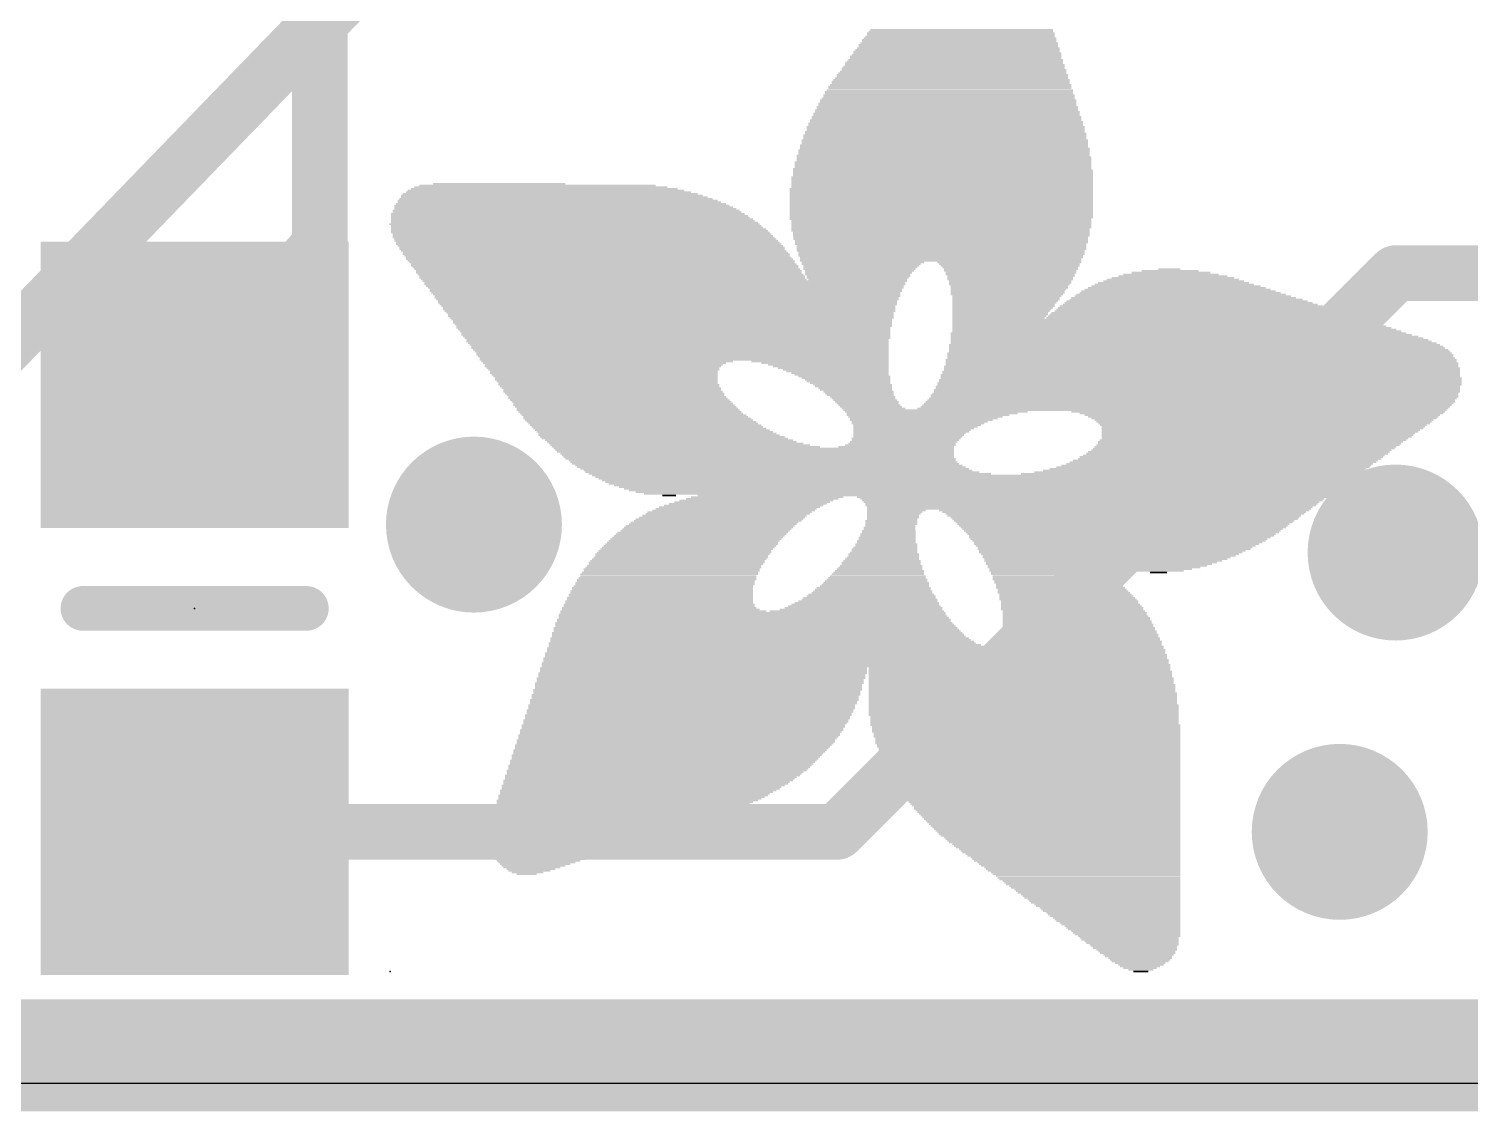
# Model space of a CAD drawing. Extents: x -7.3 to 30.9, y -0.2 to 23.1.
# Drawn here: x 9.66 to 16.21, y -0.13 to 4.79 of the extents above; entities that cross this region are included whole.
import ezdxf

# ---------------------------------------------------------------- set-up
doc = ezdxf.new("R2010")
doc.units = 0
for name, color, linetype in [('1', 12, 'CONTINUOUS'), ('16', 132, 'CONTINUOUS'), ('18', 110, 'CONTINUOUS'), ('20', 53, 'CONTINUOUS'), ('21', 40, 'CONTINUOUS'), ('23', 53, 'CONTINUOUS'), ('29', 253, 'CONTINUOUS')]:
    doc.layers.add(name, color=color, linetype=linetype)

# ---------------------------------------------------------------- blocks, each defined once
blk = doc.blocks.new('RECT')
blk.add_solid([(-0.5, -0.5), (0.5, -0.5), (-0.5, 0.5), (0.5, 0.5)])
blk = doc.blocks.new('ROUNDV')
at = {"const_width": 0.5}
blk.add_lwpolyline([(0, -0.25, 1), (0, 0.25, 1), (0, -0.25)], format="xyb", dxfattribs=at)

msp = doc.modelspace()

# ---------------------------------------------------------------- linework, layer by layer
at = {"layer": '1', "const_width": 0.254}
for points in [[(10.983, 3.81), (10.983, 5.969)], [(10.414, 3.175), (10.983, 3.81)], [(13.335, 1.143), (15.875, 3.683)], [(15.875, 3.683), (17.396, 3.683)], [(10.414, 1.143), (13.335, 1.143)], [(29.21, 0), (0, 0)]]:
    msp.add_lwpolyline(points, dxfattribs=at)
at = {"layer": '1', "const_width": 0.127}
for points in [[(11.0303, 3.7676, 1), (10.9357, 3.8524)], [(10.9195, 3.81, 1), (11.0465, 3.81)], [(15.875, 3.7465, 1), (15.875, 3.6195)], [(15.9199, 3.6381, 1), (15.8301, 3.7279)], [(10.3667, 3.2174, 1), (10.4613, 3.1326)], [(10.414, 1.2065, 1), (10.414, 1.0795)], [(13.2901, 1.1879, 1), (13.3799, 1.0981)], [(13.335, 1.0795, 1), (13.335, 1.2065)]]:
    msp.add_lwpolyline(points, format="xyb", dxfattribs=at)
at = {"layer": '16', "const_width": 0.254}
for points in [[(9.017, 2.794), (12.954, 6.858)], [(29.21, 0.254), (0, 0.254)]]:
    msp.add_lwpolyline(points, dxfattribs=at)
at = {"layer": '20'}
msp.add_line((2.54, 0), (27.432, 0), dxfattribs=at)
at = {"layer": '21', "const_width": 0.2032}
msp.add_lwpolyline([(10.922, 2.159), (9.906, 2.159)], dxfattribs=at)
at = {"layer": '21', "const_width": 0.1016}
for points in [[(9.906, 2.2098, 1), (9.906, 2.1082)], [(10.922, 2.1082, 1), (10.922, 2.2098)]]:
    msp.add_lwpolyline(points, format="xyb", dxfattribs=at)
at = {"layer": '23'}
for p in [(10.414, 2.159), (11.303, 0.508)]:
    msp.add_point(p, dxfattribs=at)

# ---------------------------------------------------------------- block references
at = {"layer": '1', "xscale": 1.2, "yscale": 1.3, "rotation": 270}
for p in [(10.414, 3.175), (10.414, 1.143)]:
    msp.add_blockref('RECT', p, dxfattribs=at)
at = {"layer": '18', "xscale": 0.8001, "yscale": 0.8001}
for p in [(11.684, 2.54), (11.684, 2.54), (15.875, 2.413), (15.875, 2.413), (15.621, 1.143), (15.621, 1.143)]:
    msp.add_blockref('ROUNDV', p, dxfattribs=at)
at = {"layer": '21'}
for p, xscale, yscale in [((13.8976, 4.7828), 0.8382, 0.0076), ((13.9014, 4.7904), 0.8306, 0.0077), ((13.8862, 4.7219), 0.9068, 0.0076), ((13.89, 4.7295), 0.8992, 0.0076), ((13.89, 4.7447), 0.884, 0.0076), ((13.89, 4.7371), 0.884, 0.0076), ((13.8939, 4.7523), 0.8763, 0.0077), ((13.8938, 4.76), 0.861, 0.0076), ((13.8976, 4.7752), 0.8534, 0.0076), ((13.8976, 4.7676), 0.8534, 0.0076), ((13.8748, 4.6533), 0.9753, 0.0076), ((13.8748, 4.6685), 0.9601, 0.0076), ((13.8748, 4.6609), 0.9601, 0.0076), ((13.8786, 4.6761), 0.9525, 0.0077), ((13.8786, 4.6914), 0.9373, 0.0076), ((13.8824, 4.6838), 0.9449, 0.0076), ((13.8824, 4.699), 0.9296, 0.0076), ((13.8862, 4.7066), 0.922, 0.0076), ((13.8862, 4.7142), 0.9068, 0.0077), ((13.8595, 4.5847), 1.0516, 0.0076), ((13.8596, 4.5923), 1.0363, 0.0076), ((13.8634, 4.6), 1.0287, 0.0077), ((13.8634, 4.6152), 1.0135, 0.0076), ((13.8672, 4.6076), 1.0211, 0.0076), ((13.8672, 4.6228), 1.0059, 0.0076), ((13.8671, 4.638), 0.9906, 0.0077), ((13.871, 4.6304), 0.9983, 0.0076), ((13.871, 4.6457), 0.9829, 0.0076), ((13.8481, 4.5314), 1.1049, 0.0076), ((13.8481, 4.5238), 1.1049, 0.0077), ((13.8519, 4.539), 1.0972, 0.0076), ((13.8519, 4.5542), 1.082, 0.0076), ((13.8519, 4.5466), 1.082, 0.0076), ((13.8557, 4.5619), 1.0744, 0.0077), ((13.8557, 4.5695), 1.0592, 0.0076), ((13.8595, 4.5771), 1.0516, 0.0076), ((13.8367, 4.4552), 1.1735, 0.0076), ((13.8405, 4.4704), 1.1659, 0.0076), ((13.8405, 4.4628), 1.1659, 0.0076), ((13.8405, 4.478), 1.1506, 0.0076), ((13.8443, 4.4933), 1.143, 0.0076), ((13.8443, 4.4857), 1.143, 0.0077), ((13.8443, 4.5085), 1.1278, 0.0076), ((13.8443, 4.5009), 1.1278, 0.0076), ((13.8481, 4.5161), 1.1202, 0.0076), ((13.8329, 4.3942), 1.2269, 0.0076), ((13.8329, 4.4095), 1.2115, 0.0077), ((13.8329, 4.4018), 1.2115, 0.0076), ((13.8329, 4.4247), 1.1963, 0.0076), ((13.8367, 4.4171), 1.2039, 0.0076), ((13.8367, 4.4399), 1.1887, 0.0076), ((13.8367, 4.4323), 1.1887, 0.0076), ((13.8367, 4.4476), 1.1735, 0.0077), ((13.8253, 4.3256), 1.2725, 0.0076), ((13.8291, 4.3485), 1.2649, 0.0076), ((13.8291, 4.3409), 1.2649, 0.0076), ((13.8291, 4.3333), 1.2649, 0.0077), ((13.8291, 4.3637), 1.2497, 0.0076), ((13.8291, 4.3561), 1.2497, 0.0076), ((13.8291, 4.379), 1.2345, 0.0076), ((13.8329, 4.3714), 1.2421, 0.0077), ((13.8329, 4.3866), 1.2269, 0.0076), ((13.8214, 4.2647), 1.3106, 0.0076), ((13.8214, 4.2571), 1.3106, 0.0077), ((13.8252, 4.2875), 1.303, 0.0076), ((13.8252, 4.2799), 1.303, 0.0076), ((13.8252, 4.2723), 1.303, 0.0076), ((13.8252, 4.3104), 1.2878, 0.0076), ((13.8252, 4.3028), 1.2878, 0.0076), ((13.8252, 4.2952), 1.2878, 0.0077), ((13.8291, 4.318), 1.2801, 0.0076), ((13.8177, 4.219), 1.3335, 0.0077), ((13.8215, 4.2113), 1.3411, 0.0076), ((13.8215, 4.2037), 1.3411, 0.0076), ((13.8215, 4.1961), 1.3411, 0.0076), ((13.8215, 4.2418), 1.3259, 0.0076), ((13.8215, 4.2342), 1.3259, 0.0076), ((13.8215, 4.2266), 1.3259, 0.0076), ((13.8253, 4.2494), 1.3183, 0.0076), ((13.8138, 4.158), 1.3564, 0.0076), ((13.8176, 4.1504), 1.364, 0.0076), ((13.8176, 4.1428), 1.364, 0.0077), ((13.8176, 4.1351), 1.364, 0.0076), ((13.8176, 4.1275), 1.364, 0.0076), ((13.8176, 4.1885), 1.3488, 0.0076), ((13.8176, 4.1809), 1.3488, 0.0077), ((13.8176, 4.1732), 1.3488, 0.0076), ((13.8176, 4.1656), 1.3488, 0.0076), ((12.0041, 4.0666), 1.2115, 0.0077), ((11.9888, 4.0742), 1.1506, 0.0076), ((11.9736, 4.0818), 1.0744, 0.0076), ((11.7983, 4.0894), 0.602, 0.0076), ((13.81, 4.0666), 1.3792, 0.0077), ((13.8138, 4.1199), 1.3716, 0.0076), ((13.8138, 4.1123), 1.3716, 0.0076), ((13.8138, 4.1047), 1.3716, 0.0077), ((13.8138, 4.097), 1.3716, 0.0076), ((13.8138, 4.0894), 1.3716, 0.0076), ((13.8138, 4.0818), 1.3716, 0.0076), ((13.8138, 4.0742), 1.3716, 0.0076), ((12.0803, 3.998), 1.5011, 0.0076), ((12.065, 4.0132), 1.4554, 0.0076), ((12.0727, 4.0056), 1.4707, 0.0076), ((12.0574, 4.0208), 1.425, 0.0076), ((12.0383, 4.0361), 1.3716, 0.0076), ((12.0498, 4.0285), 1.3945, 0.0077), ((12.0308, 4.0437), 1.3411, 0.0076), ((12.0231, 4.0513), 1.2954, 0.0076), ((12.0117, 4.0589), 1.2573, 0.0076), ((13.81, 4.0589), 1.3792, 0.0076), ((13.81, 4.0513), 1.3792, 0.0076), ((13.81, 4.0437), 1.3792, 0.0076), ((13.81, 4.0361), 1.3792, 0.0076), ((13.81, 4.0285), 1.3792, 0.0077), ((13.81, 4.0208), 1.3792, 0.0076), ((13.81, 4.0132), 1.3792, 0.0076), ((13.81, 4.0056), 1.3792, 0.0076), ((13.81, 3.998), 1.3792, 0.0076), ((12.1107, 3.9523), 1.6078, 0.0077), ((12.1184, 3.9446), 1.6231, 0.0076), ((12.1222, 3.937), 1.6307, 0.0076), ((12.1298, 3.9294), 1.6459, 0.0076), ((12.1031, 3.9675), 1.5774, 0.0076), ((12.1069, 3.9599), 1.585, 0.0076), ((12.0841, 3.9904), 1.524, 0.0077), ((12.0917, 3.9827), 1.5392, 0.0076), ((12.0993, 3.9751), 1.5544, 0.0076), ((13.81, 3.9904), 1.3792, 0.0077), ((13.81, 3.9827), 1.3792, 0.0076), ((13.81, 3.9751), 1.3792, 0.0076), ((13.81, 3.9675), 1.3792, 0.0076), ((13.81, 3.9599), 1.3792, 0.0076), ((13.81, 3.9523), 1.3792, 0.0077), ((13.81, 3.9446), 1.3792, 0.0076), ((13.81, 3.937), 1.3792, 0.0076), ((13.8062, 3.9294), 1.3716, 0.0076), ((12.1412, 3.9065), 1.684, 0.0076), ((12.1336, 3.9218), 1.6536, 0.0076), ((12.1412, 3.9142), 1.6688, 0.0077), ((12.1488, 3.8989), 1.684, 0.0076), ((12.1527, 3.8913), 1.6917, 0.0076), ((12.1603, 3.8837), 1.7069, 0.0076), ((12.1641, 3.8761), 1.7145, 0.0077), ((12.1679, 3.8684), 1.7221, 0.0076), ((13.81, 3.9218), 1.364, 0.0076), ((13.81, 3.9142), 1.364, 0.0077), ((13.81, 3.9065), 1.364, 0.0076), ((13.81, 3.8989), 1.364, 0.0076), ((13.81, 3.8913), 1.364, 0.0076), ((13.8062, 3.8837), 1.3564, 0.0076), ((13.8062, 3.8761), 1.3564, 0.0077), ((13.81, 3.8684), 1.3488, 0.0076), ((12.1755, 3.8608), 1.7222, 0.0076), ((12.1793, 3.8532), 1.7298, 0.0076), ((12.1831, 3.8456), 1.7374, 0.0076), ((12.1908, 3.838), 1.7373, 0.0077), ((12.1946, 3.8303), 1.7449, 0.0076), ((12.2022, 3.8227), 1.745, 0.0076), ((12.206, 3.8151), 1.7526, 0.0076), ((12.2136, 3.8075), 1.7526, 0.0076), ((12.2212, 3.7999), 1.7526, 0.0077), ((13.81, 3.8608), 1.3488, 0.0076), ((13.81, 3.8532), 1.3488, 0.0076), ((13.8062, 3.8456), 1.3411, 0.0076), ((13.8062, 3.838), 1.3411, 0.0077), ((13.81, 3.8303), 1.3335, 0.0076), ((13.81, 3.8227), 1.3335, 0.0076), ((13.8062, 3.8151), 1.3259, 0.0076), ((13.81, 3.8075), 1.3182, 0.0076), ((13.81, 3.7999), 1.3182, 0.0077), ((12.2212, 3.7922), 1.7526, 0.0076), ((12.2288, 3.7846), 1.7526, 0.0076), ((12.2365, 3.777), 1.7526, 0.0076), ((12.2403, 3.7694), 1.7602, 0.0076), ((12.2441, 3.7618), 1.7526, 0.0077), ((12.2517, 3.7541), 1.7526, 0.0076), ((12.2555, 3.7465), 1.7602, 0.0076), ((12.2631, 3.7389), 1.7602, 0.0076), ((13.81, 3.7922), 1.3182, 0.0076), ((13.8062, 3.7846), 1.3106, 0.0076), ((13.81, 3.777), 1.303, 0.0076), ((13.81, 3.7694), 1.303, 0.0076), ((13.8062, 3.7618), 1.2954, 0.0077), ((13.81, 3.7541), 1.2878, 0.0076), ((13.8062, 3.7465), 1.2802, 0.0076), ((13.8062, 3.7389), 1.2802, 0.0076), ((12.2669, 3.7313), 1.7526, 0.0076), ((12.2746, 3.7237), 1.7526, 0.0077), ((12.2784, 3.716), 1.7602, 0.0076), ((12.2822, 3.7084), 1.7526, 0.0076), ((12.2898, 3.7008), 1.7526, 0.0076), ((12.2974, 3.6932), 1.7526, 0.0076), ((12.2974, 3.6856), 1.7526, 0.0077), ((12.305, 3.6779), 1.7526, 0.0076), ((12.3127, 3.6703), 1.7526, 0.0076), ((13.4442, 3.7237), 0.541, 0.0077), ((13.4519, 3.7313), 0.5563, 0.0076), ((13.4442, 3.716), 0.5258, 0.0076), ((13.4404, 3.7084), 0.5182, 0.0076), ((13.4366, 3.7008), 0.5106, 0.0076), ((13.4367, 3.6932), 0.4953, 0.0076), ((13.4328, 3.6856), 0.4876, 0.0077), ((13.429, 3.6779), 0.48, 0.0076), ((13.4328, 3.6703), 0.4724, 0.0076), ((14.1186, 3.7313), 0.6554, 0.0076), ((14.1186, 3.7237), 0.64, 0.0077), ((14.1224, 3.716), 0.6324, 0.0076), ((14.1224, 3.7084), 0.6172, 0.0076), ((14.1262, 3.7008), 0.6096, 0.0076), ((14.1224, 3.6932), 0.602, 0.0076), ((14.1262, 3.6856), 0.5944, 0.0077), ((14.1224, 3.6779), 0.5868, 0.0076), ((14.1263, 3.6703), 0.5791, 0.0076), ((14.8616, 3.6703), 0.4953, 0.0076), ((14.854, 3.6779), 0.4343, 0.0076), ((14.854, 3.6856), 0.3581, 0.0077), ((14.8502, 3.6932), 0.2591, 0.0076), ((14.8463, 3.7008), 0.099, 0.0076), ((12.3127, 3.6627), 1.7526, 0.0076), ((12.3203, 3.6551), 1.7526, 0.0076), ((12.5527, 3.6475), 2.2022, 0.0077), ((12.5527, 3.6398), 2.187, 0.0076), ((12.5527, 3.6322), 2.187, 0.0076), ((12.5526, 3.6246), 2.1717, 0.0076), ((12.5565, 3.617), 2.164, 0.0076), ((12.5565, 3.6094), 2.1488, 0.0077), ((12.5565, 3.6017), 2.1488, 0.0076), ((13.429, 3.6627), 0.4648, 0.0076), ((13.429, 3.6551), 0.4496, 0.0076), ((14.1225, 3.6627), 0.5715, 0.0076), ((14.1225, 3.6551), 0.5715, 0.0076), ((14.1224, 3.6475), 0.5562, 0.0077), ((14.1224, 3.6398), 0.5562, 0.0076), ((14.1186, 3.6322), 0.5486, 0.0076), ((14.1186, 3.6246), 0.5334, 0.0076), ((14.1186, 3.617), 0.5334, 0.0076), ((14.1148, 3.6094), 0.5258, 0.0077), ((14.111, 3.6017), 0.5182, 0.0076), ((14.8883, 3.6017), 0.8839, 0.0076), ((14.8844, 3.6094), 0.8458, 0.0077), ((14.8806, 3.617), 0.8078, 0.0076), ((14.8768, 3.6246), 0.7696, 0.0076), ((14.8692, 3.6322), 0.7239, 0.0076), ((14.8654, 3.6398), 0.6858, 0.0076), ((14.8654, 3.6475), 0.6401, 0.0077), ((14.8616, 3.6551), 0.6019, 0.0076), ((14.8616, 3.6627), 0.5563, 0.0076), ((12.5565, 3.5941), 2.1336, 0.0076), ((12.5603, 3.5865), 2.126, 0.0076), ((12.5641, 3.5789), 2.1184, 0.0076), ((12.5603, 3.5713), 2.1108, 0.0077), ((12.5642, 3.5636), 2.1031, 0.0076), ((12.5642, 3.556), 2.0879, 0.0076), ((12.5642, 3.5484), 2.0879, 0.0076), ((12.5679, 3.5408), 2.0803, 0.0076), ((14.111, 3.5941), 0.5182, 0.0076), ((14.1072, 3.5865), 0.5105, 0.0076), ((14.0919, 3.5408), 0.4648, 0.0076), ((14.1072, 3.5789), 0.4953, 0.0076), ((14.1034, 3.5713), 0.4877, 0.0077), ((14.1034, 3.5636), 0.4877, 0.0076), ((14.0996, 3.556), 0.4801, 0.0076), ((14.0958, 3.5484), 0.4725, 0.0076), ((14.9416, 3.5408), 1.1583, 0.0076), ((14.934, 3.5484), 1.1277, 0.0076), ((14.9264, 3.556), 1.0973, 0.0076), ((14.9225, 3.5636), 1.0592, 0.0076), ((14.9111, 3.5713), 1.0211, 0.0077), ((14.9073, 3.5789), 0.983, 0.0076), ((14.8997, 3.5865), 0.9525, 0.0076), ((14.8958, 3.5941), 0.9144, 0.0076), ((12.5679, 3.5332), 2.065, 0.0077), ((12.5717, 3.5255), 2.0574, 0.0076), ((12.5717, 3.5179), 2.0574, 0.0076), ((12.5755, 3.5103), 2.0497, 0.0076), ((12.5755, 3.5027), 2.0345, 0.0076), ((12.5793, 3.495), 2.0269, 0.0077), ((12.5793, 3.4874), 2.0269, 0.0076), ((12.5831, 3.4798), 2.0193, 0.0076), ((12.5831, 3.4722), 2.0041, 0.0076), ((14.0919, 3.5332), 0.4648, 0.0077), ((14.0881, 3.5255), 0.4572, 0.0076), ((14.0843, 3.5179), 0.4496, 0.0076), ((14.0805, 3.5103), 0.442, 0.0076), ((14.0767, 3.5027), 0.4344, 0.0076), ((14.0767, 3.495), 0.4344, 0.0077), ((14.7968, 3.4722), 1.8745, 0.0076), ((14.0729, 3.4874), 0.4267, 0.0076), ((14.0691, 3.4798), 0.4191, 0.0076), ((14.9987, 3.4798), 1.425, 0.0076), ((14.9911, 3.4874), 1.3944, 0.0076), ((14.9835, 3.495), 1.364, 0.0077), ((14.9759, 3.5027), 1.3335, 0.0076), ((14.972, 3.5103), 1.2954, 0.0076), ((14.9607, 3.5179), 1.2573, 0.0076), ((14.953, 3.5255), 1.2268, 0.0076), ((14.9454, 3.5332), 1.1963, 0.0077), ((12.587, 3.4646), 1.9964, 0.0076), ((12.587, 3.4569), 1.9964, 0.0077), ((12.5908, 3.4493), 1.9888, 0.0076), ((12.5946, 3.4417), 1.9812, 0.0076), ((12.5908, 3.4341), 1.9736, 0.0076), ((12.5946, 3.4265), 1.966, 0.0076), ((12.5984, 3.4188), 1.9584, 0.0077), ((12.6022, 3.4112), 1.9507, 0.0076), ((14.8882, 3.4112), 2.0726, 0.0076), ((14.8082, 3.4646), 1.8974, 0.0076), ((14.8235, 3.4569), 1.9279, 0.0077), ((14.8349, 3.4493), 1.9507, 0.0076), ((14.8463, 3.4417), 1.9736, 0.0076), ((14.8578, 3.4341), 1.9965, 0.0076), ((14.8692, 3.4265), 2.0193, 0.0076), ((14.8806, 3.4188), 2.0422, 0.0077), ((12.6022, 3.4036), 1.9507, 0.0076), ((12.606, 3.396), 1.9431, 0.0076), ((12.6098, 3.3884), 1.9355, 0.0076), ((12.6098, 3.3808), 1.9203, 0.0077), ((12.6098, 3.3731), 1.9203, 0.0076), ((12.6136, 3.3655), 1.9127, 0.0076), ((12.6175, 3.3579), 1.905, 0.0076), ((12.6213, 3.3503), 1.8974, 0.0076), ((12.6213, 3.3427), 1.8974, 0.0077), ((14.9606, 3.3579), 2.2326, 0.0076), ((14.9683, 3.3503), 2.2479, 0.0076), ((14.9721, 3.3427), 2.2555, 0.0077), ((14.8997, 3.4036), 2.0955, 0.0076), ((14.9149, 3.396), 2.126, 0.0076), ((14.9263, 3.3884), 2.1488, 0.0076), ((14.9378, 3.3808), 2.1717, 0.0077), ((14.9454, 3.3731), 2.1869, 0.0076), ((14.9568, 3.3655), 2.2098, 0.0076), ((12.6251, 3.335), 1.8898, 0.0076), ((12.6289, 3.3274), 1.8822, 0.0076), ((12.6327, 3.3198), 1.8746, 0.0076), ((12.6327, 3.3122), 1.8746, 0.0076), ((12.6365, 3.3046), 1.8669, 0.0077), ((12.6403, 3.2969), 1.8593, 0.0076), ((12.6403, 3.2893), 1.8593, 0.0076), ((12.2898, 3.2817), 1.143, 0.0076), ((12.2784, 3.2741), 1.1049, 0.0076), ((13.2576, 3.2817), 0.6249, 0.0076), ((13.2804, 3.2741), 0.5792, 0.0076), ((14.9911, 3.2893), 2.3241, 0.0076), ((14.9911, 3.2817), 2.3241, 0.0076), ((14.9949, 3.2741), 2.3318, 0.0076), ((14.9835, 3.3198), 2.2936, 0.0076), ((14.9873, 3.3122), 2.3012, 0.0076), ((14.9873, 3.3046), 2.3012, 0.0077), ((14.9911, 3.2969), 2.3088, 0.0076), ((14.9797, 3.335), 2.2707, 0.0076), ((14.9835, 3.3274), 2.2784, 0.0076), ((12.2746, 3.2665), 1.0821, 0.0077), ((12.2708, 3.2588), 1.0745, 0.0076), ((12.2708, 3.2512), 1.0591, 0.0076), ((12.2746, 3.2436), 1.0515, 0.0076), ((12.2746, 3.236), 1.0363, 0.0076), ((12.2746, 3.2284), 1.0363, 0.0077), ((12.2784, 3.2207), 1.0287, 0.0076), ((12.2822, 3.2131), 1.0211, 0.0076), ((13.2957, 3.2665), 0.5487, 0.0077), ((13.3071, 3.2588), 0.5258, 0.0076), ((13.3185, 3.2512), 0.503, 0.0076), ((13.33, 3.2436), 0.4801, 0.0076), ((13.3376, 3.236), 0.4649, 0.0076), ((13.349, 3.2284), 0.442, 0.0077), ((13.3566, 3.2207), 0.4268, 0.0076), ((13.3681, 3.2131), 0.4191, 0.0076), ((14.9873, 3.2207), 2.3622, 0.0076), ((14.9873, 3.2131), 2.3622, 0.0076), ((14.9911, 3.236), 2.3546, 0.0076), ((14.9911, 3.2284), 2.3546, 0.0077), ((14.9911, 3.2588), 2.3394, 0.0076), ((14.9949, 3.2512), 2.347, 0.0076), ((14.9949, 3.2436), 2.347, 0.0076), ((14.9949, 3.2665), 2.3318, 0.0077), ((12.286, 3.2055), 1.0134, 0.0076), ((12.286, 3.1979), 1.0134, 0.0076), ((12.2898, 3.1903), 1.0058, 0.0077), ((12.2936, 3.1826), 0.9982, 0.0076), ((12.2974, 3.175), 1.0058, 0.0076), ((12.3012, 3.1674), 0.9982, 0.0076), ((12.3089, 3.1598), 0.9983, 0.0076), ((12.3127, 3.1522), 0.9906, 0.0077), ((12.3165, 3.1445), 0.9982, 0.0076), ((13.3757, 3.2055), 0.4039, 0.0076), ((13.3833, 3.1979), 0.3886, 0.0076), ((13.3871, 3.1903), 0.381, 0.0077), ((13.3947, 3.1826), 0.3658, 0.0076), ((13.4062, 3.175), 0.3581, 0.0076), ((13.41, 3.1674), 0.3505, 0.0076), ((13.4176, 3.1598), 0.3353, 0.0076), ((13.4214, 3.1522), 0.3277, 0.0077), ((13.4328, 3.1445), 0.32, 0.0076), ((14.9721, 3.1522), 2.3927, 0.0077), ((14.9721, 3.1445), 2.3927, 0.0076), ((14.9759, 3.1674), 2.3851, 0.0076), ((14.9759, 3.1598), 2.3851, 0.0076), ((14.9835, 3.1826), 2.3851, 0.0076), ((14.9835, 3.175), 2.3851, 0.0076), ((14.9873, 3.1979), 2.3774, 0.0076), ((14.9873, 3.1903), 2.3774, 0.0077), ((14.9911, 3.2055), 2.3698, 0.0076), ((12.3241, 3.1369), 0.9982, 0.0076), ((12.3279, 3.1293), 0.9906, 0.0076), ((12.3355, 3.1217), 0.9906, 0.0076), ((12.3393, 3.1141), 0.9982, 0.0077), ((12.347, 3.1064), 0.9983, 0.0076), ((12.3546, 3.0988), 0.9982, 0.0076), ((12.3622, 3.0912), 0.9982, 0.0076), ((12.366, 3.0836), 1.0058, 0.0076), ((13.4366, 3.1369), 0.3124, 0.0076), ((13.4404, 3.1293), 0.3048, 0.0076), ((13.4519, 3.1217), 0.2971, 0.0076), ((13.4557, 3.1141), 0.2895, 0.0077), ((13.4633, 3.1064), 0.2896, 0.0076), ((13.4709, 3.0988), 0.2896, 0.0076), ((13.4747, 3.0912), 0.282, 0.0076), ((13.4824, 3.0836), 0.2819, 0.0076), ((14.9264, 3.0836), 2.4079, 0.0076), ((14.934, 3.0912), 2.4079, 0.0076), ((14.9416, 3.0988), 2.4079, 0.0076), ((14.9454, 3.1064), 2.4003, 0.0076), ((14.953, 3.1141), 2.4003, 0.0077), ((14.9607, 3.1293), 2.4003, 0.0076), ((14.9607, 3.1217), 2.4003, 0.0076), ((14.9645, 3.1369), 2.3927, 0.0076), ((12.3736, 3.076), 1.0058, 0.0077), ((12.3813, 3.0683), 1.0059, 0.0076), ((12.3851, 3.0607), 1.0135, 0.0076), ((12.3926, 3.0531), 1.0135, 0.0076), ((12.4003, 3.0455), 1.0134, 0.0076), ((12.4118, 3.0379), 1.0211, 0.0077), ((12.4269, 3.0226), 1.0363, 0.0076), ((12.4194, 3.0302), 1.0211, 0.0076), ((12.4345, 3.015), 1.0363, 0.0076), ((13.49, 3.076), 0.2819, 0.0077), ((13.5014, 3.0683), 0.2896, 0.0076), ((14.7358, 3.0607), 2.7432, 0.0076), ((13.7871, 3.0531), 0.8306, 0.0076), ((13.7681, 3.0455), 0.7772, 0.0076), ((13.7491, 3.0379), 0.7391, 0.0077), ((13.7376, 3.0302), 0.701, 0.0076), ((13.73, 3.0226), 0.6706, 0.0076), ((13.7186, 3.015), 0.6477, 0.0076), ((14.9073, 3.0683), 2.4155, 0.0076), ((14.9187, 3.076), 2.408, 0.0077), ((15.2502, 3.0531), 1.6993, 0.0076), ((15.2654, 3.0455), 1.6536, 0.0076), ((15.2692, 3.0379), 1.6154, 0.0077), ((15.273, 3.0302), 1.5926, 0.0076), ((15.2769, 3.0226), 1.5697, 0.0076), ((15.2769, 3.015), 1.5393, 0.0076), ((12.446, 3.0074), 1.044, 0.0076), ((12.4537, 2.9998), 1.0439, 0.0077), ((12.465, 2.9921), 1.0515, 0.0076), ((12.4727, 2.9845), 1.0516, 0.0076), ((12.4841, 2.9769), 1.0592, 0.0076), ((12.4955, 2.9693), 1.0668, 0.0076), ((12.507, 2.9617), 1.0744, 0.0077), ((12.5184, 2.954), 1.082, 0.0076), ((12.5261, 2.9464), 1.0973, 0.0076), ((13.7109, 3.0074), 0.6172, 0.0076), ((13.7033, 2.9998), 0.602, 0.0077), ((13.6995, 2.9921), 0.5792, 0.0076), ((13.6766, 2.9693), 0.5334, 0.0076), ((13.6728, 2.9617), 0.5258, 0.0077), ((13.6652, 2.954), 0.5106, 0.0076), ((13.6614, 2.9464), 0.503, 0.0076), ((13.6919, 2.9845), 0.5639, 0.0076), ((13.6843, 2.9769), 0.5487, 0.0076), ((15.2768, 3.0074), 1.524, 0.0076), ((15.2769, 2.9998), 1.5087, 0.0077), ((15.2731, 2.9921), 1.4859, 0.0076), ((15.2731, 2.9845), 1.4707, 0.0076), ((15.2692, 2.9769), 1.463, 0.0076), ((15.2616, 2.9693), 1.4478, 0.0076), ((15.2578, 2.9617), 1.4402, 0.0077), ((15.2502, 2.954), 1.4249, 0.0076), ((15.2464, 2.9464), 1.4173, 0.0076), ((12.5412, 2.9388), 1.1125, 0.0076), ((12.5527, 2.9312), 1.1202, 0.0076), ((12.5717, 2.9236), 1.1277, 0.0077), ((12.5832, 2.9159), 1.1354, 0.0076), ((12.6022, 2.9083), 1.1582, 0.0076), ((12.6212, 2.9007), 1.1811, 0.0076), ((12.6479, 2.8931), 1.2192, 0.0076), ((12.9566, 2.8855), 1.8211, 0.0077), ((13.6043, 2.8931), 0.5257, 0.0076), ((13.6233, 2.9007), 0.503, 0.0076), ((13.631, 2.9083), 0.4877, 0.0076), ((13.6386, 2.9159), 0.4877, 0.0076), ((13.65, 2.9312), 0.4953, 0.0076), ((13.6462, 2.9236), 0.4877, 0.0077), ((13.6576, 2.9388), 0.4953, 0.0076), ((15.1854, 2.8855), 1.3716, 0.0077), ((15.193, 2.8931), 1.3716, 0.0076), ((15.2045, 2.9007), 1.3793, 0.0076), ((15.2159, 2.9159), 1.3868, 0.0076), ((15.2121, 2.9083), 1.3792, 0.0076), ((15.2273, 2.9236), 1.3944, 0.0077), ((15.2426, 2.9388), 1.4097, 0.0076), ((15.235, 2.9312), 1.3945, 0.0076), ((12.9604, 2.8778), 1.8135, 0.0076), ((12.9642, 2.8702), 1.8059, 0.0076), ((12.9718, 2.8626), 1.7907, 0.0076), ((12.9756, 2.855), 1.783, 0.0076), ((12.9794, 2.8474), 1.7754, 0.0077), ((12.987, 2.8397), 1.7755, 0.0076), ((12.9947, 2.8321), 1.7603, 0.0076), ((13.0023, 2.8245), 1.7602, 0.0076), ((13.0099, 2.8169), 1.7602, 0.0076), ((15.0749, 2.8169), 1.3944, 0.0076), ((15.0902, 2.8245), 1.3945, 0.0076), ((15.1016, 2.8321), 1.3868, 0.0076), ((15.1206, 2.8397), 1.3792, 0.0076), ((15.1283, 2.8474), 1.3793, 0.0077), ((15.1397, 2.855), 1.3716, 0.0076), ((15.1549, 2.8626), 1.3716, 0.0076), ((15.1625, 2.8702), 1.3716, 0.0076), ((15.174, 2.8778), 1.364, 0.0076), ((13.0251, 2.8093), 1.7602, 0.0077), ((13.0366, 2.8016), 1.7679, 0.0076), ((13.0518, 2.794), 1.7678, 0.0076), ((13.0671, 2.7864), 1.7679, 0.0076), ((13.0861, 2.7788), 1.7907, 0.0076), ((13.1204, 2.7712), 1.8288, 0.0077), ((13.9624, 2.7635), 3.4824, 0.0076), ((13.9624, 2.7559), 3.4518, 0.0076), ((14.9416, 2.7712), 1.5393, 0.0077), ((14.9759, 2.7788), 1.4859, 0.0076), ((15.0025, 2.7864), 1.463, 0.0076), ((15.0216, 2.794), 1.4402, 0.0076), ((15.0445, 2.8016), 1.4249, 0.0076), ((15.0597, 2.8093), 1.4097, 0.0077), ((13.9662, 2.7483), 3.429, 0.0076), ((13.97, 2.7407), 3.4062, 0.0076), ((13.97, 2.733), 3.3756, 0.0077), ((13.9738, 2.7254), 3.3528, 0.0076), ((13.9777, 2.7178), 3.3147, 0.0076), ((13.9853, 2.7102), 3.2843, 0.0076), ((13.9929, 2.7026), 3.2537, 0.0076), ((13.9967, 2.6949), 3.2156, 0.0077), ((14.0081, 2.6873), 3.1776, 0.0076), ((14.0195, 2.6797), 3.1242, 0.0076), ((12.8918, 2.6187), 0.7315, 0.0077), ((12.5717, 2.6721), 0.0609, 0.0076), ((12.9108, 2.6264), 0.7239, 0.0076), ((12.9299, 2.634), 0.7163, 0.0076), ((12.9489, 2.6416), 0.7087, 0.0076), ((12.968, 2.6492), 0.701, 0.0076), ((12.9947, 2.6568), 0.6935, 0.0077), ((13.0175, 2.6645), 0.6934, 0.0076), ((14.1377, 2.6721), 2.8727, 0.0076), ((14.4958, 2.6645), 2.1412, 0.0076), ((14.4958, 2.6568), 2.1108, 0.0077), ((14.4958, 2.6492), 2.0955, 0.0076), ((14.492, 2.6416), 2.0726, 0.0076), ((14.492, 2.634), 2.0574, 0.0076), ((14.4882, 2.6264), 2.0498, 0.0076), ((14.4844, 2.6187), 2.0269, 0.0077), ((12.7927, 2.5578), 0.762, 0.0076), ((12.8003, 2.5654), 0.762, 0.0076), ((12.8118, 2.573), 0.7544, 0.0076), ((12.8232, 2.5807), 0.7468, 0.0077), ((12.8384, 2.5883), 0.7467, 0.0076), ((12.846, 2.5959), 0.7467, 0.0076), ((12.8651, 2.6035), 0.7392, 0.0076), ((12.8765, 2.6111), 0.7315, 0.0076), ((13.5814, 2.5578), 0.2362, 0.0076), ((13.5928, 2.5883), 0.2438, 0.0076), ((13.589, 2.5807), 0.2362, 0.0077), ((13.589, 2.573), 0.2362, 0.0076), ((13.5852, 2.5654), 0.2286, 0.0076), ((14.4806, 2.6111), 2.0193, 0.0076), ((13.6043, 2.6035), 0.2667, 0.0076), ((13.5967, 2.5959), 0.2515, 0.0076), ((14.6406, 2.6035), 1.684, 0.0076), ((14.6406, 2.5959), 1.6535, 0.0076), ((14.6444, 2.5883), 1.6307, 0.0076), ((14.6406, 2.5807), 1.6078, 0.0077), ((14.6444, 2.573), 1.585, 0.0076), ((14.6444, 2.5654), 1.5697, 0.0076), ((14.6406, 2.5578), 1.5469, 0.0076), ((12.7089, 2.4892), 0.7772, 0.0076), ((12.7165, 2.4968), 0.7772, 0.0076), ((12.7241, 2.5045), 0.7773, 0.0077), ((12.7356, 2.5121), 0.7696, 0.0076), ((12.7432, 2.5197), 0.7696, 0.0076), ((12.7508, 2.5273), 0.7696, 0.0076), ((12.7584, 2.5349), 0.7696, 0.0076), ((12.7699, 2.5426), 0.762, 0.0077), ((12.7775, 2.5502), 0.762, 0.0076), ((13.5662, 2.4968), 0.2515, 0.0076), ((13.5662, 2.4892), 0.2515, 0.0076), ((13.57, 2.5121), 0.2439, 0.0076), ((13.57, 2.5045), 0.2439, 0.0077), ((13.5738, 2.5273), 0.2362, 0.0076), ((13.5738, 2.5197), 0.2362, 0.0076), ((13.5814, 2.5502), 0.2362, 0.0076), ((13.5814, 2.5426), 0.2362, 0.0077), ((13.5776, 2.5349), 0.2286, 0.0076), ((14.6406, 2.5502), 1.5316, 0.0076), ((14.6368, 2.5426), 1.5087, 0.0077), ((14.6368, 2.5349), 1.4935, 0.0076), ((14.6368, 2.5273), 1.4783, 0.0076), ((14.633, 2.5197), 1.4555, 0.0076), ((14.633, 2.5121), 1.4401, 0.0076), ((14.633, 2.5045), 1.4249, 0.0077), ((14.6292, 2.4968), 1.4021, 0.0076), ((14.6292, 2.4892), 1.3869, 0.0076), ((12.6517, 2.4283), 0.7849, 0.0077), ((12.6593, 2.4359), 0.7849, 0.0076), ((12.667, 2.4435), 0.7848, 0.0076), ((12.6746, 2.4511), 0.7848, 0.0076), ((12.6784, 2.4587), 0.7772, 0.0076), ((12.686, 2.4664), 0.7773, 0.0077), ((12.6936, 2.474), 0.7773, 0.0076), ((12.7013, 2.4816), 0.7772, 0.0076), ((13.5509, 2.4283), 0.2972, 0.0077), ((13.5547, 2.4359), 0.2896, 0.0076), ((13.5586, 2.4511), 0.2819, 0.0076), ((13.5586, 2.4435), 0.2819, 0.0076), ((13.5586, 2.4664), 0.2667, 0.0077), ((13.5586, 2.4587), 0.2667, 0.0076), ((13.5624, 2.4816), 0.2591, 0.0076), ((13.5624, 2.474), 0.2591, 0.0076), ((14.6215, 2.4816), 1.3716, 0.0076), ((14.6177, 2.474), 1.3488, 0.0076), ((14.6178, 2.4664), 1.3335, 0.0077), ((14.6139, 2.4587), 1.3106, 0.0076), ((14.6063, 2.4511), 1.2954, 0.0076), ((14.6025, 2.4435), 1.2725, 0.0076), ((14.5987, 2.4359), 1.2497, 0.0076), ((14.5949, 2.4283), 1.2421, 0.0077), ((12.606, 2.3673), 0.8001, 0.0076), ((12.6022, 2.3597), 0.7925, 0.0076), ((12.6098, 2.3749), 0.7925, 0.0076), ((12.6174, 2.3825), 0.7925, 0.0076), ((12.625, 2.3902), 0.7925, 0.0077), ((12.6327, 2.4054), 0.7924, 0.0076), ((12.6289, 2.3978), 0.7848, 0.0076), ((12.6403, 2.413), 0.7925, 0.0076), ((12.6441, 2.4206), 0.7849, 0.0076), ((13.5357, 2.3673), 0.3581, 0.0076), ((13.5357, 2.3597), 0.3581, 0.0076), ((13.5395, 2.3749), 0.3505, 0.0076), ((13.5395, 2.3825), 0.3353, 0.0076), ((13.5433, 2.3902), 0.3276, 0.0077), ((13.5471, 2.4054), 0.32, 0.0076), ((13.5471, 2.3978), 0.32, 0.0076), ((13.5471, 2.413), 0.3048, 0.0076), ((13.5509, 2.4206), 0.2972, 0.0076), ((14.5872, 2.4206), 1.2116, 0.0076), ((14.5796, 2.413), 1.1964, 0.0076), ((14.5758, 2.4054), 1.1734, 0.0076), ((14.2253, 2.3978), 0.4572, 0.0076), ((14.2329, 2.3902), 0.4724, 0.0077), ((14.2405, 2.3825), 0.4724, 0.0076), ((14.2482, 2.3749), 0.4877, 0.0076), ((14.2558, 2.3673), 0.4877, 0.0076), ((14.2634, 2.3597), 0.5029, 0.0076), ((14.8044, 2.3978), 0.6858, 0.0076), ((14.8044, 2.3902), 0.64, 0.0077), ((14.8082, 2.3825), 0.602, 0.0076), ((14.8044, 2.3749), 0.5638, 0.0076), ((14.8044, 2.3673), 0.5182, 0.0076), ((14.8044, 2.3597), 0.4724, 0.0076), ((12.5603, 2.2911), 0.8154, 0.0076), ((12.5642, 2.2987), 0.8077, 0.0076), ((12.5717, 2.314), 0.8077, 0.0077), ((12.5679, 2.3063), 0.8001, 0.0076), ((12.5755, 2.3216), 0.8001, 0.0076), ((12.5831, 2.3368), 0.8001, 0.0076), ((12.5831, 2.3292), 0.8001, 0.0076), ((12.5907, 2.3444), 0.8001, 0.0076), ((12.5946, 2.3521), 0.7924, 0.0077), ((13.5166, 2.2911), 0.4572, 0.0076), ((13.5166, 2.2987), 0.442, 0.0076), ((13.5205, 2.3063), 0.4343, 0.0076), ((13.5205, 2.314), 0.4191, 0.0077), ((13.5243, 2.3216), 0.4115, 0.0076), ((13.5281, 2.3292), 0.4039, 0.0076), ((13.5281, 2.3368), 0.3887, 0.0076), ((13.5319, 2.3444), 0.381, 0.0076), ((13.5357, 2.3521), 0.3734, 0.0077), ((14.271, 2.3521), 0.503, 0.0077), ((14.2786, 2.3444), 0.5182, 0.0076), ((14.2863, 2.3368), 0.5181, 0.0076), ((14.2901, 2.3292), 0.5257, 0.0076), ((14.3015, 2.3216), 0.5334, 0.0076), ((14.3053, 2.314), 0.541, 0.0077), ((14.3129, 2.3063), 0.541, 0.0076), ((14.3206, 2.2987), 0.5563, 0.0076), ((14.3244, 2.2911), 0.5639, 0.0076), ((14.8044, 2.3521), 0.4268, 0.0077), ((14.8044, 2.3444), 0.3658, 0.0076), ((14.8006, 2.3368), 0.2972, 0.0076), ((14.8006, 2.3292), 0.221, 0.0076), ((14.7968, 2.3216), 0.0762, 0.0076), ((12.5374, 2.2378), 0.8305, 0.0077), ((12.5374, 2.2301), 0.8305, 0.0076), ((12.5412, 2.253), 0.8229, 0.0076), ((12.5412, 2.2454), 0.8229, 0.0076), ((12.545, 2.2606), 0.8153, 0.0076), ((12.5527, 2.2759), 0.8154, 0.0077), ((12.5527, 2.2682), 0.8154, 0.0076), ((12.5565, 2.2835), 0.8078, 0.0076), ((13.4938, 2.2301), 0.5487, 0.0076), ((13.4976, 2.2378), 0.541, 0.0077), ((13.4976, 2.2454), 0.5258, 0.0076), ((13.5014, 2.253), 0.5182, 0.0076), ((13.5052, 2.2606), 0.4953, 0.0076), ((13.509, 2.2682), 0.4876, 0.0076), ((13.5128, 2.2759), 0.48, 0.0077), ((13.5128, 2.2835), 0.4648, 0.0076), ((14.332, 2.2835), 0.5639, 0.0076), ((14.3358, 2.2759), 0.5715, 0.0077), ((14.3472, 2.2606), 0.5792, 0.0076), ((14.351, 2.253), 0.5868, 0.0076), ((14.3434, 2.2682), 0.5715, 0.0076), ((14.3587, 2.2454), 0.5867, 0.0076), ((14.3625, 2.2378), 0.5943, 0.0077), ((14.3663, 2.2301), 0.6019, 0.0076), ((12.5261, 2.1616), 0.8839, 0.0077), ((12.5261, 2.1768), 0.8687, 0.0076), ((12.5261, 2.1692), 0.8687, 0.0076), ((12.526, 2.192), 0.8534, 0.0076), ((12.526, 2.1844), 0.8534, 0.0076), ((12.5298, 2.2073), 0.8458, 0.0076), ((12.5298, 2.1997), 0.8458, 0.0077), ((12.5336, 2.2225), 0.8382, 0.0076), ((12.5336, 2.2149), 0.8382, 0.0076), ((13.4557, 2.1616), 0.7163, 0.0077), ((13.4595, 2.1692), 0.6934, 0.0076), ((13.4633, 2.1768), 0.6706, 0.0076), ((13.4709, 2.1844), 0.6554, 0.0076), ((13.4747, 2.192), 0.6324, 0.0076), ((13.4823, 2.1997), 0.6172, 0.0077), ((13.4823, 2.2073), 0.602, 0.0076), ((13.49, 2.2149), 0.5867, 0.0076), ((13.49, 2.2225), 0.5715, 0.0076), ((14.3739, 2.2225), 0.602, 0.0076), ((14.3777, 2.2149), 0.6096, 0.0076), ((14.3815, 2.2073), 0.6172, 0.0076), ((14.3853, 2.1997), 0.6248, 0.0077), ((14.3929, 2.192), 0.6248, 0.0076), ((14.3929, 2.1844), 0.6248, 0.0076), ((14.3968, 2.1768), 0.6325, 0.0076), ((14.4006, 2.1692), 0.6401, 0.0076), ((14.4044, 2.1616), 0.6477, 0.0077), ((12.9566, 2.1082), 1.7907, 0.0076), ((12.9566, 2.1006), 1.7907, 0.0076), ((12.9527, 2.1235), 1.7679, 0.0077), ((12.9489, 2.1311), 1.7602, 0.0076), ((12.9566, 2.1158), 1.7755, 0.0076), ((12.545, 2.1463), 0.9373, 0.0076), ((12.9527, 2.1387), 1.7526, 0.0076), ((12.5336, 2.1539), 0.8991, 0.0076), ((13.4252, 2.1463), 0.7925, 0.0076), ((13.4443, 2.1539), 0.7391, 0.0076), ((14.4044, 2.1539), 0.6477, 0.0076), ((14.4196, 2.1235), 0.663, 0.0077), ((14.4234, 2.1158), 0.6706, 0.0076), ((14.4234, 2.1082), 0.6706, 0.0076), ((14.4272, 2.1006), 0.6782, 0.0076), ((14.412, 2.1463), 0.6477, 0.0076), ((14.4158, 2.1387), 0.6553, 0.0076), ((14.4158, 2.1311), 0.6553, 0.0076), ((12.9718, 2.0473), 1.8669, 0.0077), ((12.9756, 2.0396), 1.8746, 0.0076), ((12.9794, 2.032), 1.8822, 0.0076), ((12.9642, 2.0701), 1.8364, 0.0076), ((12.968, 2.0625), 1.844, 0.0076), ((12.9718, 2.0549), 1.8516, 0.0076), ((12.9566, 2.093), 1.8059, 0.0076), ((12.9604, 2.0854), 1.8135, 0.0077), ((12.9642, 2.0777), 1.8212, 0.0076), ((14.4349, 2.0473), 0.7087, 0.0077), ((14.4387, 2.0396), 0.7163, 0.0076), ((14.4387, 2.032), 0.7163, 0.0076), ((14.4272, 2.093), 0.6782, 0.0076), ((14.431, 2.0854), 0.6858, 0.0077), ((14.431, 2.0777), 0.6858, 0.0076), ((14.4348, 2.0701), 0.6934, 0.0076), ((14.4348, 2.0625), 0.6934, 0.0076), ((14.4387, 2.0549), 0.7011, 0.0076), ((13.4214, 1.9711), 2.8118, 0.0077), ((13.4214, 1.9634), 2.8118, 0.0076), ((13.4176, 1.9787), 2.8041, 0.0076), ((12.9947, 2.0015), 1.9431, 0.0076), ((13.0061, 1.9939), 1.966, 0.0076), ((13.4214, 1.9863), 2.7965, 0.0076), ((12.9832, 2.0244), 1.905, 0.0076), ((12.987, 2.0168), 1.9126, 0.0076), ((12.9947, 2.0091), 1.9279, 0.0077), ((14.4272, 1.9939), 0.7696, 0.0076), ((14.4348, 2.0015), 0.7544, 0.0076), ((14.4387, 2.0091), 0.7467, 0.0077), ((14.4387, 2.0244), 0.7315, 0.0076), ((14.4387, 2.0168), 0.7315, 0.0076), ((13.4176, 1.9101), 2.8499, 0.0076), ((13.4214, 1.9025), 2.8575, 0.0076), ((13.4176, 1.933), 2.8347, 0.0077), ((13.4214, 1.9253), 2.8423, 0.0076), ((13.4214, 1.9177), 2.8423, 0.0076), ((13.4176, 1.9558), 2.8194, 0.0076), ((13.4214, 1.9482), 2.827, 0.0076), ((13.4214, 1.9406), 2.827, 0.0076), ((12.7165, 1.8415), 1.4935, 0.0076), ((12.7127, 1.8339), 1.4859, 0.0076), ((12.7241, 1.8644), 1.4935, 0.0076), ((12.7203, 1.8568), 1.4859, 0.0077), ((12.7203, 1.8491), 1.4859, 0.0076), ((12.7279, 1.8872), 1.4859, 0.0076), ((12.7279, 1.8796), 1.4859, 0.0076), ((12.7279, 1.872), 1.4859, 0.0076), ((13.4214, 1.8949), 2.8575, 0.0077), ((14.1643, 1.8872), 1.3716, 0.0076), ((14.1643, 1.8796), 1.3716, 0.0076), ((14.1681, 1.872), 1.3792, 0.0076), ((14.1681, 1.8644), 1.3792, 0.0076), ((14.1681, 1.8568), 1.3792, 0.0077), ((14.1681, 1.8491), 1.3792, 0.0076), ((14.172, 1.8415), 1.3869, 0.0076), ((14.172, 1.8339), 1.3869, 0.0076), ((12.7012, 1.7882), 1.4935, 0.0076), ((12.6974, 1.7806), 1.4859, 0.0077), ((12.6974, 1.7729), 1.4859, 0.0076), ((12.705, 1.811), 1.4859, 0.0076), ((12.705, 1.8034), 1.4859, 0.0076), ((12.705, 1.7958), 1.4859, 0.0076), ((12.7089, 1.8187), 1.4936, 0.0077), ((12.7127, 1.8263), 1.4859, 0.0076), ((14.172, 1.8263), 1.3869, 0.0076), ((14.172, 1.8187), 1.3869, 0.0077), ((14.1758, 1.811), 1.3945, 0.0076), ((14.1758, 1.8034), 1.3945, 0.0076), ((14.1758, 1.7958), 1.3945, 0.0076), ((14.1758, 1.7882), 1.3945, 0.0076), ((14.1758, 1.7806), 1.3945, 0.0077), ((14.1796, 1.7729), 1.4021, 0.0076), ((12.6746, 1.7196), 1.4859, 0.0076), ((12.6746, 1.712), 1.4859, 0.0076), ((12.6746, 1.7044), 1.4859, 0.0077), ((12.686, 1.7425), 1.4935, 0.0077), ((12.6822, 1.7348), 1.4859, 0.0076), ((12.6822, 1.7272), 1.4859, 0.0076), ((12.6936, 1.7653), 1.4935, 0.0076), ((12.6898, 1.7577), 1.4859, 0.0076), ((12.6898, 1.7501), 1.4859, 0.0076), ((14.1796, 1.7653), 1.4021, 0.0076), ((14.1796, 1.7577), 1.4021, 0.0076), ((14.1796, 1.7501), 1.4021, 0.0076), ((14.1796, 1.7425), 1.4021, 0.0077), ((14.1796, 1.7348), 1.4021, 0.0076), ((14.1796, 1.7272), 1.4021, 0.0076), ((14.1834, 1.7196), 1.4097, 0.0076), ((14.1834, 1.712), 1.4097, 0.0076), ((14.1834, 1.7044), 1.4097, 0.0077), ((12.6479, 1.651), 1.4783, 0.0076), ((12.6479, 1.6434), 1.4783, 0.0076), ((12.6441, 1.6358), 1.4707, 0.0076), ((12.6593, 1.6739), 1.4859, 0.0076), ((12.6555, 1.6663), 1.4783, 0.0077), ((12.6555, 1.6586), 1.4783, 0.0076), ((12.6669, 1.6967), 1.4859, 0.0076), ((12.6669, 1.6891), 1.4859, 0.0076), ((12.6631, 1.6815), 1.4783, 0.0076), ((14.1834, 1.6967), 1.4097, 0.0076), ((14.1834, 1.6891), 1.4097, 0.0076), ((14.1834, 1.6815), 1.4097, 0.0076), ((14.1834, 1.6739), 1.4097, 0.0076), ((14.1872, 1.6663), 1.4021, 0.0077), ((14.1872, 1.6586), 1.4021, 0.0076), ((14.1872, 1.651), 1.4021, 0.0076), ((14.1872, 1.6434), 1.4021, 0.0076), ((14.1872, 1.6358), 1.4021, 0.0076), ((12.6174, 1.5824), 1.4631, 0.0076), ((12.6136, 1.5748), 1.4555, 0.0076), ((12.6289, 1.6053), 1.4706, 0.0076), ((12.6251, 1.5977), 1.463, 0.0076), ((12.6213, 1.5901), 1.4554, 0.0077), ((12.6365, 1.6281), 1.4706, 0.0077), ((12.6365, 1.6205), 1.4706, 0.0076), ((12.6327, 1.6129), 1.463, 0.0076), ((14.191, 1.6281), 1.4097, 0.0077), ((14.1948, 1.6205), 1.402, 0.0076), ((14.1948, 1.6129), 1.402, 0.0076), ((14.1948, 1.6053), 1.402, 0.0076), ((14.1948, 1.5977), 1.402, 0.0076), ((14.1986, 1.5901), 1.3944, 0.0077), ((14.1986, 1.5824), 1.3944, 0.0076), ((14.1986, 1.5748), 1.3944, 0.0076), ((12.5755, 1.5139), 1.4249, 0.0077), ((12.5717, 1.5062), 1.4173, 0.0076), ((12.5831, 1.5215), 1.4249, 0.0076), ((12.5908, 1.5367), 1.4402, 0.0076), ((12.587, 1.5291), 1.4326, 0.0076), ((12.6022, 1.5596), 1.4478, 0.0076), ((12.6022, 1.552), 1.4478, 0.0077), ((12.5984, 1.5443), 1.4402, 0.0076), ((12.6098, 1.5672), 1.4478, 0.0076), ((14.2024, 1.5672), 1.3868, 0.0076), ((14.2024, 1.5596), 1.3868, 0.0076), ((14.2024, 1.552), 1.3868, 0.0077), ((14.2024, 1.5443), 1.3868, 0.0076), ((14.2062, 1.5367), 1.3792, 0.0076), ((14.2062, 1.5291), 1.3792, 0.0076), ((14.21, 1.5215), 1.3716, 0.0076), ((14.21, 1.5139), 1.3716, 0.0077), ((14.21, 1.5062), 1.3716, 0.0076), ((12.5298, 1.4453), 1.3792, 0.0076), ((12.545, 1.4681), 1.3945, 0.0076), ((12.5412, 1.4605), 1.3869, 0.0076), ((12.5374, 1.4529), 1.3793, 0.0076), ((12.5604, 1.491), 1.4097, 0.0076), ((12.5565, 1.4834), 1.402, 0.0076), ((12.5527, 1.4758), 1.3944, 0.0077), ((12.5679, 1.4986), 1.4097, 0.0076), ((14.2139, 1.4986), 1.3639, 0.0076), ((14.2139, 1.491), 1.3639, 0.0076), ((14.2177, 1.4834), 1.3563, 0.0076), ((14.2177, 1.4758), 1.3563, 0.0077), ((14.2177, 1.4681), 1.3563, 0.0076), ((14.2215, 1.4605), 1.3487, 0.0076), ((14.2215, 1.4529), 1.3487, 0.0076), ((14.2253, 1.4453), 1.3411, 0.0076), ((12.4765, 1.3767), 1.3182, 0.0076), ((12.4955, 1.3996), 1.3411, 0.0077), ((12.488, 1.3919), 1.3259, 0.0076), ((12.4841, 1.3843), 1.3182, 0.0076), ((12.5069, 1.4148), 1.3487, 0.0076), ((12.5031, 1.4072), 1.3411, 0.0076), ((12.5146, 1.4224), 1.364, 0.0076), ((12.526, 1.4377), 1.3716, 0.0077), ((12.5222, 1.43), 1.364, 0.0076), ((14.2253, 1.4377), 1.3411, 0.0077), ((14.2291, 1.43), 1.3335, 0.0076), ((14.2291, 1.4224), 1.3335, 0.0076), ((14.2329, 1.4148), 1.3258, 0.0076), ((14.2329, 1.4072), 1.3258, 0.0076), ((14.2367, 1.3996), 1.3182, 0.0077), ((14.2405, 1.3919), 1.3106, 0.0076), ((14.2405, 1.3843), 1.3106, 0.0076), ((14.2443, 1.3767), 1.303, 0.0076), ((12.4079, 1.3081), 1.2268, 0.0076), ((12.4307, 1.331), 1.2573, 0.0076), ((12.4232, 1.3234), 1.2421, 0.0077), ((12.4155, 1.3157), 1.2268, 0.0076), ((12.4536, 1.3538), 1.2878, 0.0076), ((12.446, 1.3462), 1.2726, 0.0076), ((12.4422, 1.3386), 1.265, 0.0076), ((12.4689, 1.3691), 1.303, 0.0076), ((12.4651, 1.3615), 1.2954, 0.0077), ((14.2443, 1.3691), 1.303, 0.0076), ((14.2481, 1.3615), 1.2954, 0.0077), ((14.252, 1.3538), 1.2877, 0.0076), ((14.252, 1.3462), 1.2877, 0.0076), ((14.2558, 1.3386), 1.2801, 0.0076), ((14.2596, 1.331), 1.2725, 0.0076), ((14.2634, 1.3234), 1.2649, 0.0077), ((14.2634, 1.3157), 1.2649, 0.0076), ((14.2672, 1.3081), 1.2573, 0.0076), ((12.3508, 1.2624), 1.143, 0.0076), ((12.3394, 1.2548), 1.1201, 0.0076), ((12.3318, 1.2471), 1.1049, 0.0077), ((12.3813, 1.2853), 1.1887, 0.0077), ((12.3698, 1.2776), 1.1658, 0.0076), ((12.3622, 1.27), 1.1506, 0.0076), ((12.3926, 1.2929), 1.1963, 0.0076), ((12.4003, 1.3005), 1.2116, 0.0076), ((14.271, 1.3005), 1.2496, 0.0076), ((14.2748, 1.2929), 1.242, 0.0076), ((14.2748, 1.2853), 1.242, 0.0077), ((14.2786, 1.2776), 1.2344, 0.0076), ((14.2824, 1.27), 1.2268, 0.0076), ((14.2862, 1.2624), 1.2192, 0.0076), ((14.2901, 1.2548), 1.2115, 0.0076), ((14.2901, 1.2471), 1.2115, 0.0077), ((12.2289, 1.1862), 0.9449, 0.0076), ((12.2174, 1.1786), 0.922, 0.0076), ((12.267, 1.209), 1.0059, 0.0077), ((12.2555, 1.2014), 0.983, 0.0076), ((12.2441, 1.1938), 0.9601, 0.0076), ((12.305, 1.2319), 1.0668, 0.0076), ((12.2936, 1.2243), 1.044, 0.0076), ((12.2822, 1.2167), 1.0211, 0.0076), ((12.3203, 1.2395), 1.082, 0.0076), ((14.2939, 1.2395), 1.2039, 0.0076), ((14.2977, 1.2319), 1.1963, 0.0076), ((14.3015, 1.2243), 1.1887, 0.0076), ((14.3053, 1.2167), 1.1811, 0.0076), ((14.3091, 1.209), 1.1734, 0.0077), ((14.3129, 1.2014), 1.1658, 0.0076), ((14.3167, 1.1938), 1.1582, 0.0076), ((14.3205, 1.1862), 1.1506, 0.0076), ((14.3243, 1.1786), 1.143, 0.0076), ((12.1641, 1.1481), 0.8306, 0.0076), ((12.1527, 1.1405), 0.8077, 0.0076), ((12.1412, 1.1329), 0.7848, 0.0077), ((12.1298, 1.1252), 0.762, 0.0076), ((12.1184, 1.1176), 0.7391, 0.0076), ((12.2022, 1.171), 0.8915, 0.0077), ((12.1908, 1.1633), 0.8687, 0.0076), ((12.1793, 1.1557), 0.8458, 0.0076), ((14.3282, 1.171), 1.1353, 0.0077), ((14.332, 1.1633), 1.1277, 0.0076), ((14.3358, 1.1557), 1.1201, 0.0076), ((14.3396, 1.1481), 1.1125, 0.0076), ((14.3434, 1.1405), 1.1049, 0.0076), ((14.3472, 1.1329), 1.0972, 0.0077), ((14.351, 1.1252), 1.0896, 0.0076), ((14.3586, 1.1176), 1.0744, 0.0076), ((12.107, 1.11), 0.7163, 0.0076), ((12.0955, 1.1024), 0.6934, 0.0076), ((12.0841, 1.0948), 0.6705, 0.0077), ((12.0727, 1.0871), 0.6477, 0.0076), ((12.065, 1.0795), 0.6172, 0.0076), ((12.0536, 1.0719), 0.5944, 0.0076), ((12.0422, 1.0643), 0.5715, 0.0076), ((12.0307, 1.0567), 0.5486, 0.0077), ((12.0231, 1.049), 0.5182, 0.0076), ((14.3624, 1.11), 1.0668, 0.0076), ((14.3663, 1.1024), 1.0591, 0.0076), ((14.3701, 1.0948), 1.0515, 0.0077), ((14.3777, 1.0871), 1.0363, 0.0076), ((14.3815, 1.0795), 1.0287, 0.0076), ((14.3853, 1.0719), 1.021, 0.0076), ((14.3929, 1.0643), 1.0058, 0.0076), ((14.3967, 1.0567), 0.9982, 0.0077), ((14.4005, 1.049), 0.9906, 0.0076), ((12.0117, 1.0414), 0.4953, 0.0076), ((12.0041, 1.0338), 0.4649, 0.0076), ((11.9965, 1.0262), 0.4343, 0.0076), ((11.985, 1.0186), 0.4114, 0.0077), ((11.9774, 1.0109), 0.381, 0.0076), ((11.9698, 1.0033), 0.3505, 0.0076), ((11.9622, 0.9957), 0.3201, 0.0076), ((11.9545, 0.9881), 0.2896, 0.0076), ((11.9469, 0.9805), 0.259, 0.0077), ((14.4082, 1.0414), 0.9753, 0.0076), ((14.412, 1.0338), 0.9677, 0.0076), ((14.4196, 1.0262), 0.9525, 0.0076), ((14.4234, 1.0186), 0.9448, 0.0077), ((14.4272, 1.0109), 0.9372, 0.0076), ((14.4348, 1.0033), 0.922, 0.0076), ((14.4386, 0.9957), 0.9144, 0.0076), ((14.4425, 0.9881), 0.9067, 0.0076), ((14.4501, 0.9805), 0.8915, 0.0077), ((11.9431, 0.9728), 0.221, 0.0076), ((11.9355, 0.9652), 0.1905, 0.0076), ((11.9279, 0.9576), 0.1447, 0.0076), ((11.9241, 0.95), 0.0915, 0.0076), ((14.4539, 0.9728), 0.8839, 0.0076), ((14.4577, 0.9652), 0.8763, 0.0076), ((14.4653, 0.9576), 0.861, 0.0076), ((14.4691, 0.95), 0.8534, 0.0076), ((14.4767, 0.9424), 0.8382, 0.0077), ((14.4806, 0.9347), 0.8305, 0.0076), ((14.4844, 0.9271), 0.8229, 0.0076), ((14.492, 0.9195), 0.8077, 0.0076), ((14.4958, 0.9119), 0.8001, 0.0076), ((14.4996, 0.9042), 0.7924, 0.0077), ((14.5072, 0.8966), 0.7772, 0.0076), ((14.511, 0.889), 0.7696, 0.0076), ((14.5187, 0.8814), 0.7543, 0.0076), ((14.5225, 0.8738), 0.7467, 0.0076), ((14.5263, 0.8662), 0.7391, 0.0077), ((14.5339, 0.8585), 0.7239, 0.0076), ((14.5377, 0.8509), 0.7162, 0.0076), ((14.5415, 0.8433), 0.7086, 0.0076), ((14.5491, 0.8357), 0.6934, 0.0076), ((14.5529, 0.8281), 0.6858, 0.0077), ((14.5568, 0.8204), 0.6781, 0.0076), ((14.5644, 0.8128), 0.6629, 0.0076), ((14.5682, 0.8052), 0.6553, 0.0076), ((14.5758, 0.7976), 0.64, 0.0076), ((14.5796, 0.79), 0.6324, 0.0077), ((14.5834, 0.7823), 0.6248, 0.0076), ((14.591, 0.7747), 0.6096, 0.0076), ((14.5949, 0.7671), 0.6019, 0.0076), ((14.5987, 0.7595), 0.5943, 0.0076), ((14.6063, 0.7519), 0.5791, 0.0077), ((14.6101, 0.7442), 0.5715, 0.0076), ((14.6139, 0.7366), 0.5638, 0.0076), ((14.6215, 0.729), 0.5486, 0.0076), ((14.6253, 0.7214), 0.541, 0.0076), ((14.633, 0.7137), 0.5257, 0.0077), ((14.6368, 0.7061), 0.5181, 0.0076), ((14.6406, 0.6985), 0.5105, 0.0076), ((14.6482, 0.6909), 0.4953, 0.0076), ((14.652, 0.6833), 0.4876, 0.0076), ((14.6558, 0.6757), 0.48, 0.0077), ((14.6634, 0.668), 0.4648, 0.0076), ((14.6634, 0.6604), 0.4496, 0.0076), ((14.6673, 0.6528), 0.4419, 0.0076), ((14.6749, 0.6452), 0.4267, 0.0076), ((14.6787, 0.6376), 0.4191, 0.0077), ((14.6863, 0.6299), 0.4038, 0.0076), ((14.6863, 0.6223), 0.3886, 0.0076), ((14.6901, 0.6147), 0.381, 0.0076), ((14.6977, 0.6071), 0.3658, 0.0076), ((14.6978, 0.5995), 0.3505, 0.0077), ((14.7016, 0.5918), 0.3429, 0.0076), ((14.7054, 0.5842), 0.3201, 0.0076), ((14.7053, 0.5766), 0.3048, 0.0076), ((14.713, 0.569), 0.2895, 0.0076), ((14.713, 0.5614), 0.2743, 0.0077), ((14.713, 0.5537), 0.2591, 0.0076), ((14.713, 0.5461), 0.2286, 0.0076), ((14.7168, 0.5385), 0.2057, 0.0076), ((14.713, 0.5309), 0.1829, 0.0076), ((14.713, 0.5232), 0.1524, 0.0077), ((14.7168, 0.5156), 0.1143, 0.0076), ((14.7168, 0.508), 0.0686, 0.0076)]:
    msp.add_blockref('RECT', p, dxfattribs=dict(at, xscale=xscale, yscale=yscale))
at = {"layer": '29', "xscale": 1.3016, "yscale": 1.4016, "rotation": 270}
for p in [(10.414, 3.175), (10.414, 1.143)]:
    msp.add_blockref('RECT', p, dxfattribs=at)

doc.saveas('drawing.dxf')
